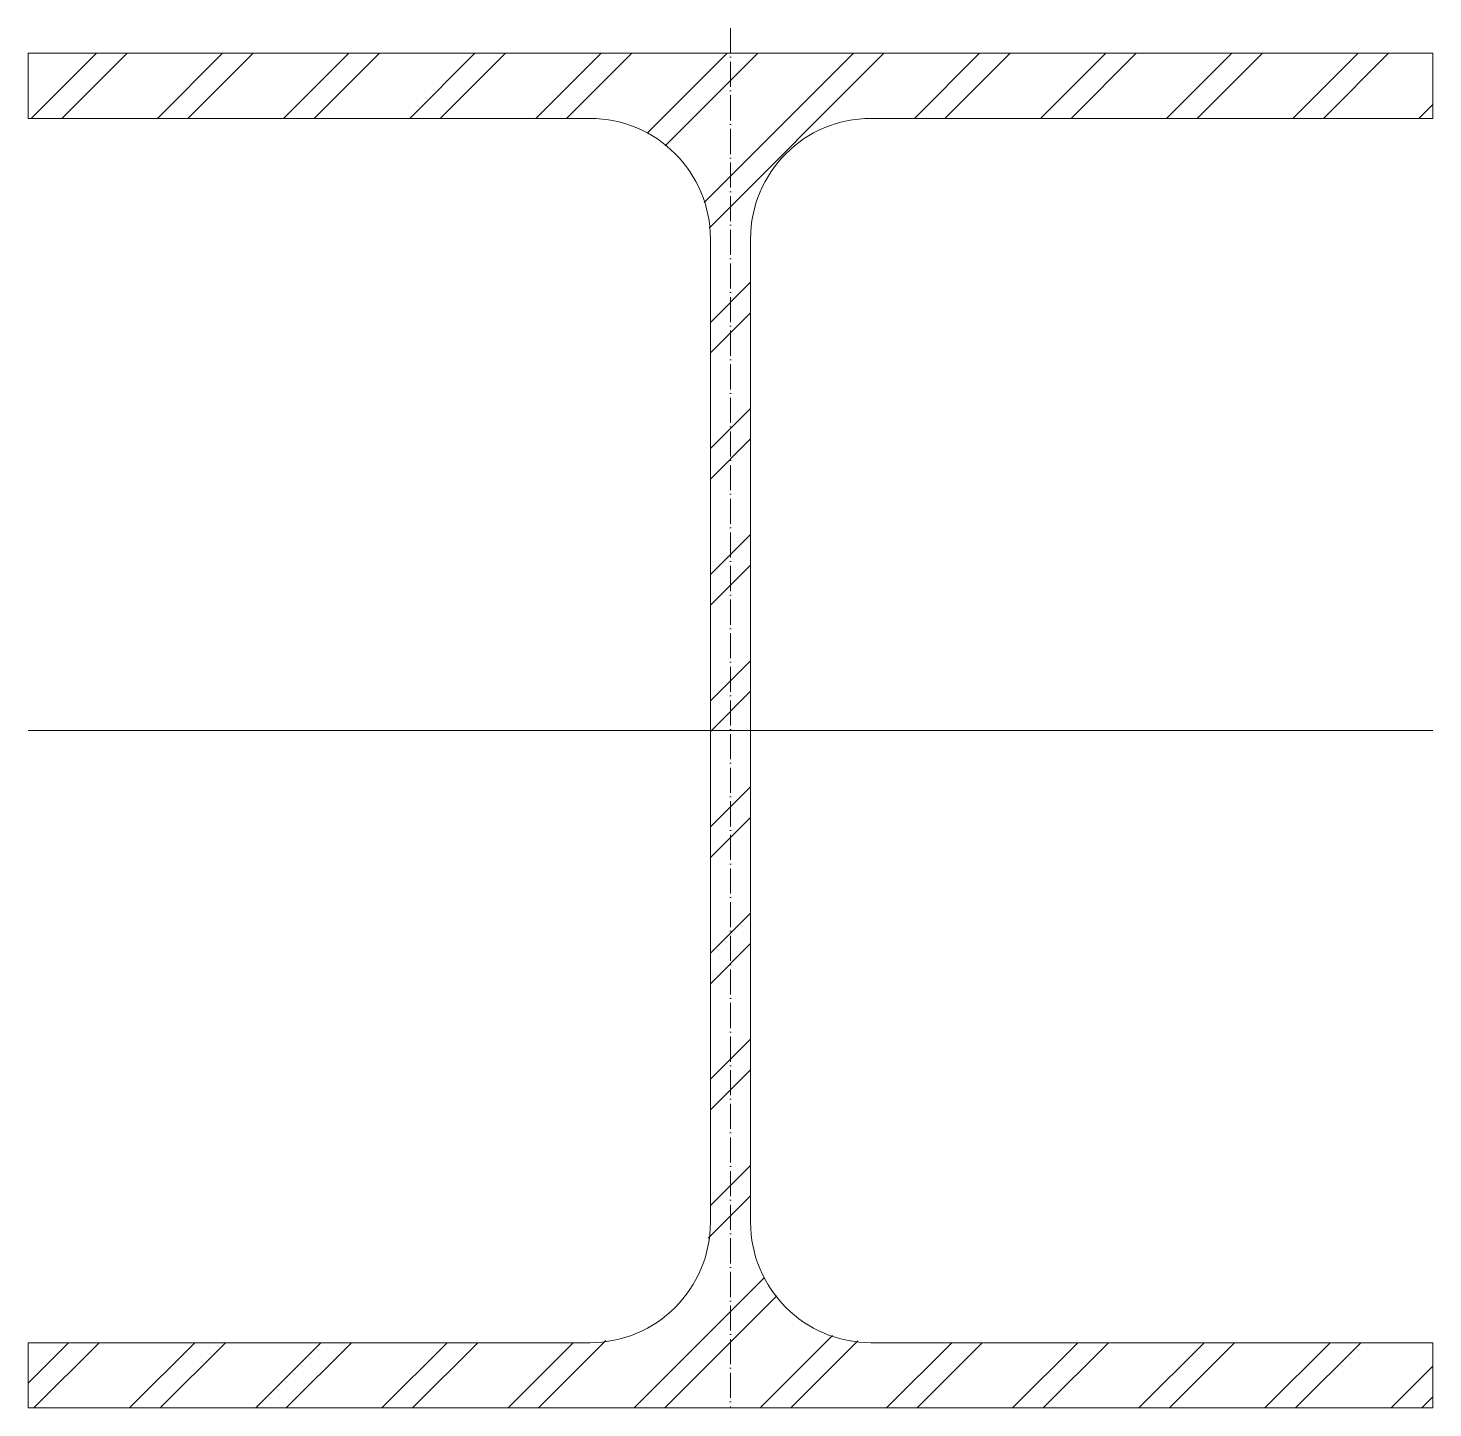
# Model space of a CAD drawing. Header units: metres. Extents: x -140 to 140, y -135 to 140.
import ezdxf

# ---------------------------------------------------------------- set-up
doc = ezdxf.new("R2010")
doc.units = ezdxf.units.M
doc.linetypes.add('MV_hartlijn_staal', pattern=[6.6, 5, -0.8, 0, -0.8])
doc.layers.add('A-DETL-GENF', color=92, linetype='Continuous', lineweight=18)

# ---------------------------------------------------------------- blocks, each defined once
blk = doc.blocks.new('28 Staalprofielen- IPE_HEA_HEB 2d - HEA280-3530702-00_0 Basismaterialen')
at = {"layer": 'A-DETL-GENF', "lineweight": 13}
h = blk.add_hatch(dxfattribs=at)
h.set_pattern_fill('FP_238', color=256, style=0, pattern_type=2)
h.set_pattern_definition([(45, (3590.222, -850.471), (-12.57236, 12.57236), []), (45, (3590.222, -831.421), (-12.57236, 12.57236), [])])
h.paths.add_polyline_path([(-61.4, -135), (140, -135), (140, -122), (28, -122), (21.79, -121.18), (16, -118.78), (11.03, -114.97), (7.22, -110), (4.82, -104.21), (4, -98), (4, 98), (4.82, 104.21), (7.22, 110), (11.03, 114.97), (16, 118.78), (21.79, 121.18), (28, 122), (140, 122), (140, 135), (-140, 135), (-140, 122), (-28, 122), (-21.79, 121.18), (-16, 118.78), (-11.03, 114.97), (-7.22, 110), (-4.82, 104.21), (-4, 98), (-4, -98), (-4.82, -104.21), (-7.22, -110), (-11.03, -114.97), (-16, -118.78), (-21.79, -121.18), (-28, -122), (-140, -122), (-140, -135)])
at = {"layer": 'A-DETL-GENF', "linetype": 'MV_hartlijn_staal', "lineweight": 13}
blk.add_line((0, 140), (0, -135), dxfattribs=at)
at = {"layer": 'A-DETL-GENF'}
for p, q in [((140, 135), (-140, 135)), ((-140, 135), (-140, 122)), ((140, 135), (-140, 135)), ((-140, 135), (-140, 122)), ((140, 122), (140, 135)), ((140, 135), (140, 122)), ((-140, 122), (-28, 122)), ((-140, 122), (-28, 122)), ((28, 122), (140, 122)), ((140, 122), (28, 122)), ((-4, 98), (-4, -98)), ((-4, 98), (-4, -98)), ((4, -98), (4, 98)), ((4, 98), (4, -98)), ((-140, 0), (140, 0)), ((-28, -122), (-140, -122)), ((-140, -122), (-140, -135)), ((-140, -135), (-140, -122)), ((-140, -122), (-28, -122)), ((140, -122), (28, -122)), ((140, -122), (28, -122)), ((140, -135), (140, -122)), ((140, -135), (140, -122)), ((-140, -135), (140, -135)), ((140, -135), (-140, -135))]:
    blk.add_line(p, q, dxfattribs=at)
for centre, start, end in [((-28, 98), 0, 90), ((-28, 98), 360, 90), ((28, 98), 90, 180), ((28, 98), 90, 180), ((28, -98), 180, 270), ((28, -98), 180, 270), ((-28, -98), 270, 0), ((-28, -98), 270, 0)]:
    blk.add_arc(centre, 24, start, end, dxfattribs=at)

msp = doc.modelspace()

# ---------------------------------------------------------------- block references
msp.add_blockref('28 Staalprofielen- IPE_HEA_HEB 2d - HEA280-3530702-00_0 Basismaterialen', (0, 0))

doc.saveas('drawing.dxf')
